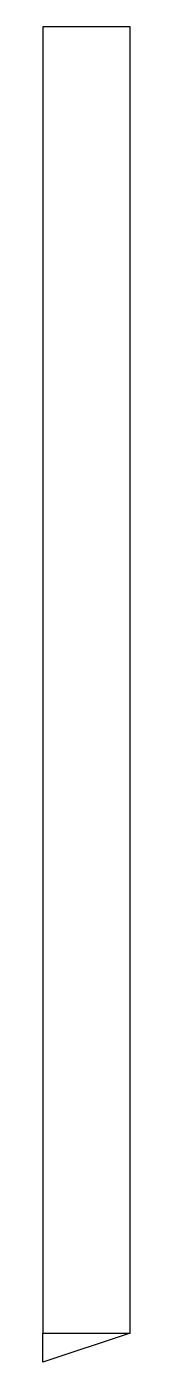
# Model space of a CAD drawing. Header units: millimetres. Extents: x 32 to 35, y -12.5 to 33.2.
import ezdxf

# ---------------------------------------------------------------- set-up
doc = ezdxf.new("R2010")
doc.units = ezdxf.units.MM
doc.layers.get('0').update_dxf_attribs({"linetype": 'CONTINUOUS'})

msp = doc.modelspace()

# ---------------------------------------------------------------- linework, layer by layer
for p, q in [((35, -11.529), (32, -12.529)), ((32, -12.529), (32, -11.529))]:
    msp.add_line(p, q)
msp.add_lwpolyline([(35, 33.19), (32, 33.19), (32, -11.529), (35, -11.529)], close=True)

doc.saveas('drawing.dxf')
